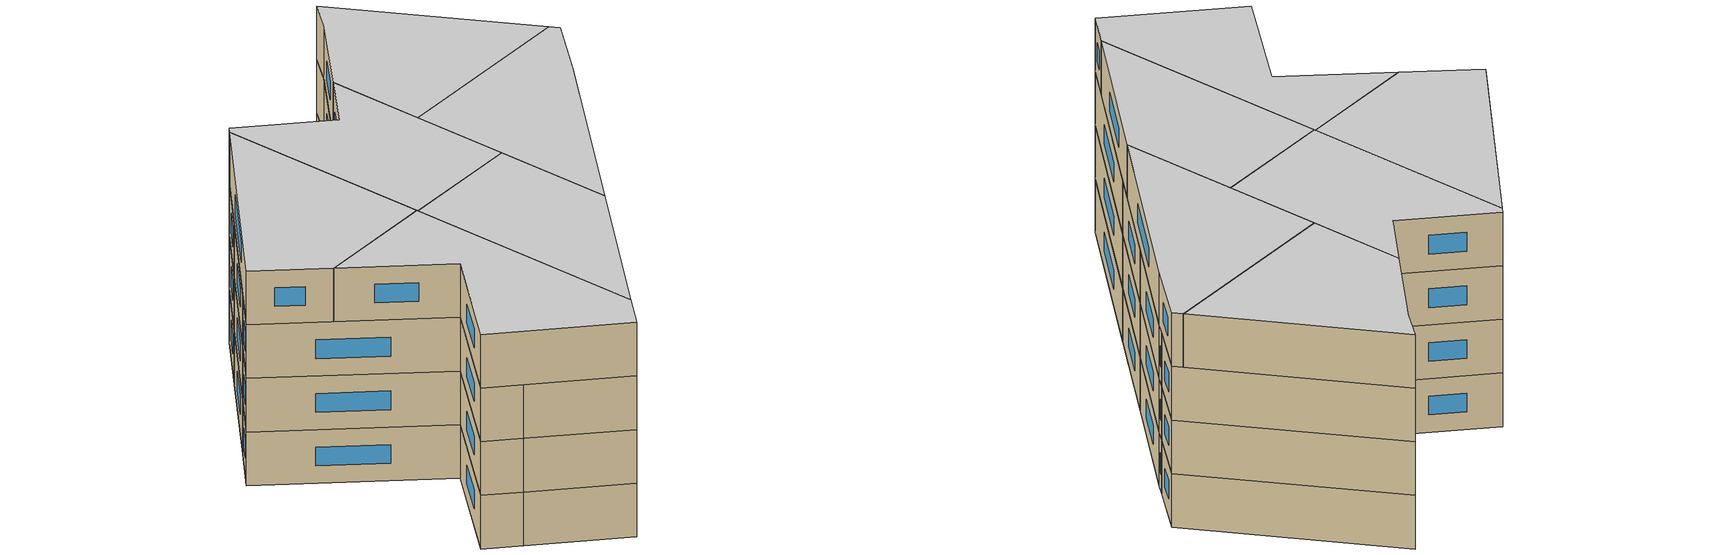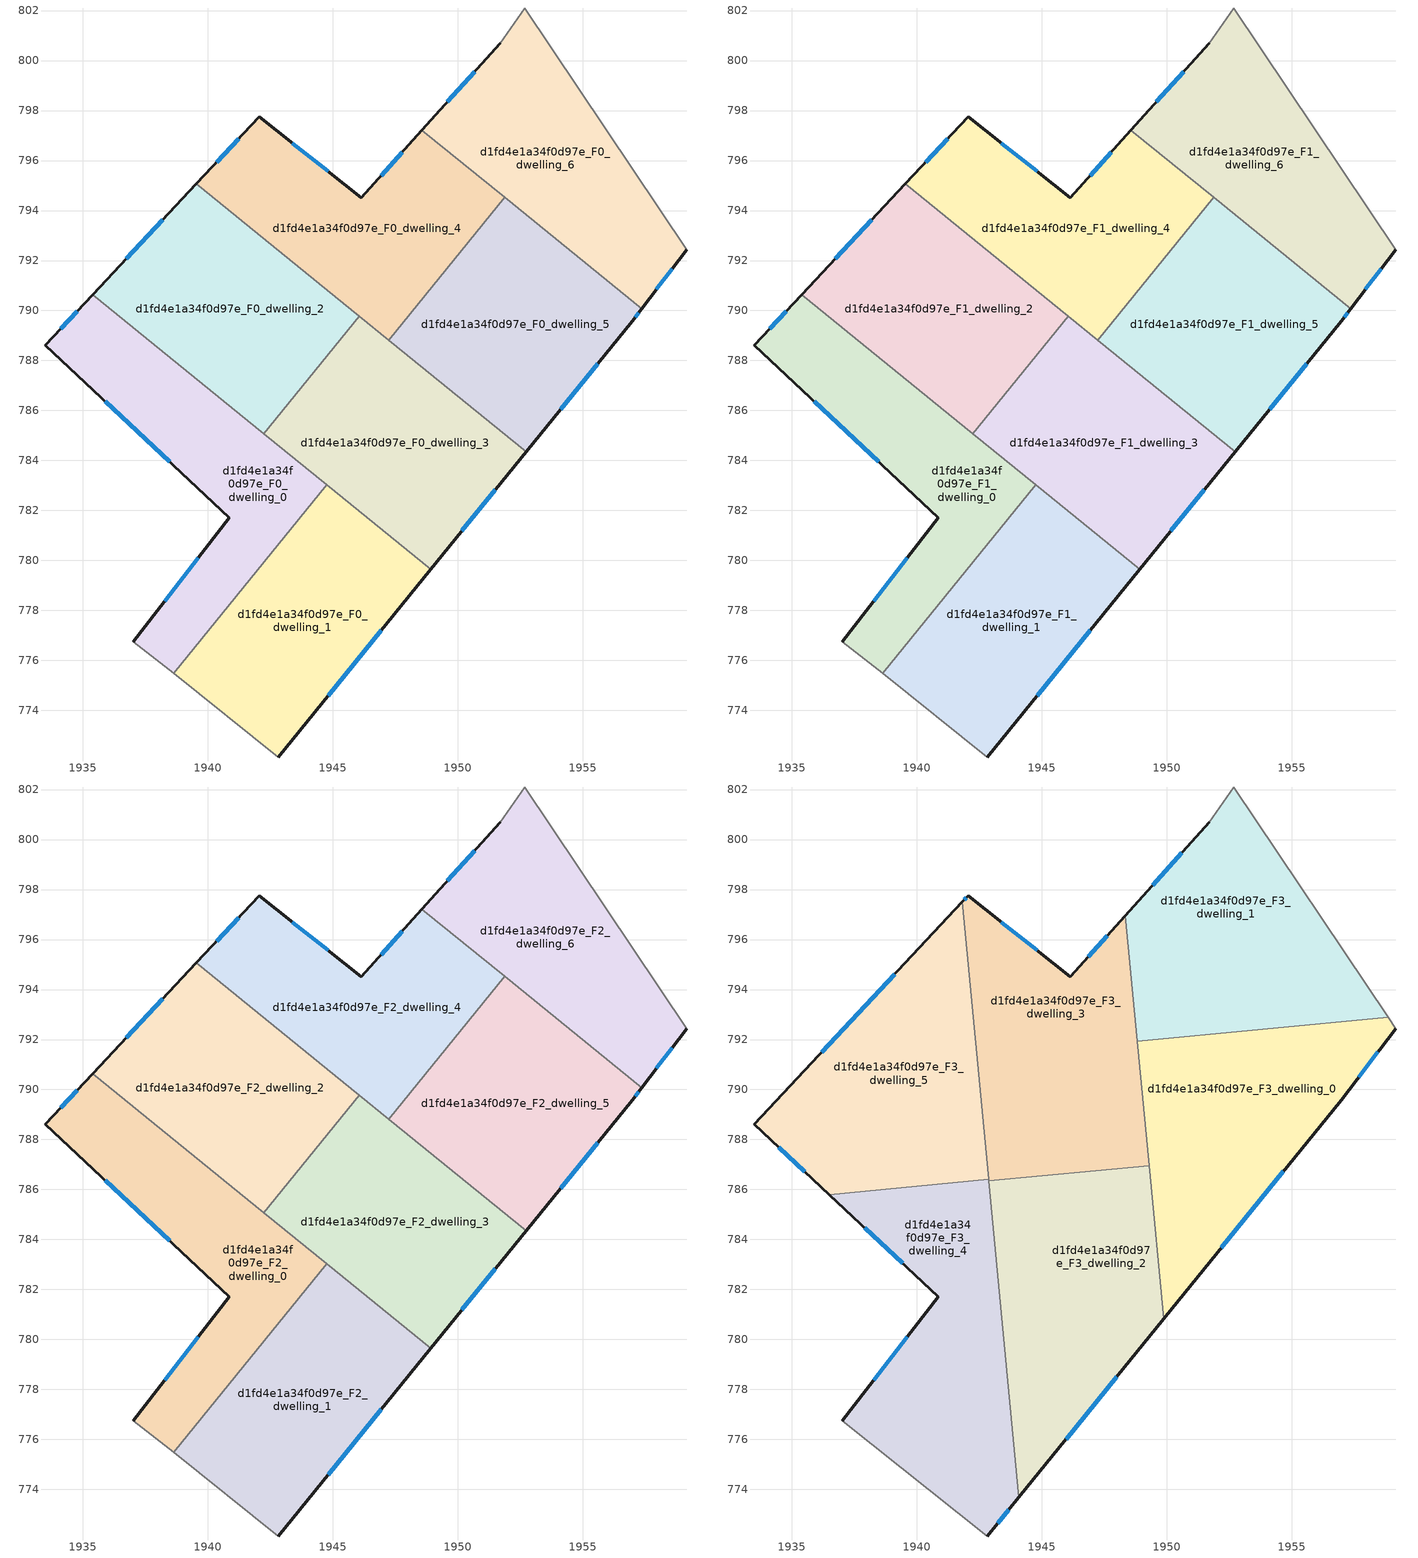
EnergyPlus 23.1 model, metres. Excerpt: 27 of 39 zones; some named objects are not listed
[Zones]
d1fd4e1a34f0d97e_F0_dwelling_0
 floor ground (EU_floor_Construction): 1944.76,783.03 1938.63,775.48 1937.03,776.76 1940.87,781.72 1933.5,788.61 1935.4,790.64 z0
 wall outside (EU_wall_Construction): 1935.4,790.64 1933.5,788.61 1940.87,781.72 1937.03,776.76 z0:3
 wall to d1fd4e1a34f0d97e_F0_dwelling_1 (EU_wall_Construction): 1938.63,775.48 1944.76,783.03 z0:3
 wall adiabatic (EU_wall_Construction): 1937.03,776.76 1938.63,775.48 z0:3
 wall to d1fd4e1a34f0d97e_F0_dwelling_2 (EU_wall_Construction): 1942.25,785.08 1935.4,790.64 z0:3
 wall to d1fd4e1a34f0d97e_F0_dwelling_3 (EU_wall_Construction): 1944.76,783.03 1942.25,785.08 z0:3
 window (EU_Window_Construction): 1939.62,780.1 1938.28,778.37 / 1935.89,786.37 1938.47,783.96 / 1934.78,789.98 1934.11,789.27 z0.98:2.02
d1fd4e1a34f0d97e_F0_dwelling_1
 floor ground (EU_floor_Construction): 1948.93,779.65 1942.83,772.13 1938.63,775.48 1944.76,783.03 z0
 wall outside (EU_wall_Construction): 1942.83,772.13 1948.93,779.65 z0:3
 wall adiabatic (EU_wall_Construction): 1938.63,775.48 1942.83,772.13 z0:3
 wall to d1fd4e1a34f0d97e_F0_dwelling_3 (EU_wall_Construction): 1948.93,779.65 1944.76,783.03 z0:3
 window (EU_Window_Construction): 1944.81,774.58 1946.95,777.21 z0.98:2.02
d1fd4e1a34f0d97e_F0_dwelling_2
 floor ground (EU_floor_Construction): 1946.06,789.78 1942.25,785.08 1935.4,790.64 1939.54,795.07 z0
 wall outside (EU_wall_Construction): 1939.54,795.07 1935.4,790.64 z0:3
 wall to d1fd4e1a34f0d97e_F0_dwelling_3 (EU_wall_Construction): 1942.25,785.08 1946.06,789.78 z0:3
 wall to d1fd4e1a34f0d97e_F0_dwelling_4 (EU_wall_Construction): 1946.06,789.78 1939.54,795.07 z0:3
 window (EU_Window_Construction): 1938.19,793.63 1936.74,792.08 z0.98:2.02
d1fd4e1a34f0d97e_F0_dwelling_3
 floor ground (EU_floor_Construction): 1952.74,784.35 1948.93,779.65 1942.25,785.08 1946.06,789.78 z0
 wall outside (EU_wall_Construction): 1948.93,779.65 1952.74,784.35 z0:3
 wall to d1fd4e1a34f0d97e_F0_dwelling_5 (EU_wall_Construction): 1952.74,784.35 1947.24,788.82 z0:3
 wall to d1fd4e1a34f0d97e_F0_dwelling_4 (EU_wall_Construction): 1947.24,788.82 1946.06,789.78 z0:3
 window (EU_Window_Construction): 1950.17,781.18 1951.5,782.82 z0.98:2.02
d1fd4e1a34f0d97e_F0_dwelling_4
 floor ground (EU_floor_Construction): 1951.88,794.53 1947.24,788.82 1939.54,795.07 1942.06,797.75 1946.15,794.5 1948.57,797.21 z0
 wall outside (EU_wall_Construction): 1948.57,797.21 1946.15,794.5 1942.06,797.75 1939.54,795.07 z0:3
 wall to d1fd4e1a34f0d97e_F0_dwelling_5 (EU_wall_Construction): 1947.24,788.82 1951.88,794.53 z0:3
 wall to d1fd4e1a34f0d97e_F0_dwelling_6 (EU_wall_Construction): 1951.88,794.53 1948.57,797.21 z0:3
 window (EU_Window_Construction): 1941.24,796.88 1940.36,795.94 / 1944.82,795.56 1943.39,796.7 / 1947.78,796.33 1946.94,795.38 z0.98:2.02
d1fd4e1a34f0d97e_F0_dwelling_5
 floor ground (EU_floor_Construction): 1957.36,790.07 1956.98,789.57 1952.74,784.35 1947.24,788.82 1951.88,794.53 z0
 wall outside (EU_wall_Construction): 1952.74,784.35 1956.98,789.57 1957.36,790.07 z0:3
 wall to d1fd4e1a34f0d97e_F0_dwelling_6 (EU_wall_Construction): 1957.36,790.07 1951.88,794.53 z0:3
 window (EU_Window_Construction): 1954.12,786.05 1955.6,787.87 / 1957.1,789.73 1957.24,789.91 z0.98:2.02
d1fd4e1a34f0d97e_F0_dwelling_6
 floor ground (EU_floor_Construction): 1952.69,802.1 1959.17,792.43 1957.36,790.07 1948.57,797.21 1951.7,800.7 z0
 wall outside (EU_wall_Construction): 1957.36,790.07 1959.17,792.43 / 1951.7,800.7 1948.57,797.21 z0:3
 wall adiabatic (EU_wall_Construction): 1959.17,792.43 1952.69,802.1 1951.7,800.7 z0:3
 window (EU_Window_Construction): 1957.95,790.84 1958.58,791.67 / 1950.68,799.56 1949.59,798.34 z0.98:2.02
d1fd4e1a34f0d97e_F1_dwelling_0
 floor to d1fd4e1a34f0d97e_F0_dwelling_0 (EU_floor_Construction): 1944.76,783.03 1938.63,775.48 1937.03,776.76 1940.87,781.72 1933.5,788.61 1935.4,790.64 z3
 wall outside (EU_wall_Construction): 1935.4,790.64 1933.5,788.61 1940.87,781.72 1937.03,776.76 z3:6
 wall to d1fd4e1a34f0d97e_F1_dwelling_1 (EU_wall_Construction): 1938.63,775.48 1944.76,783.03 z3:6
 wall adiabatic (EU_wall_Construction): 1937.03,776.76 1938.63,775.48 z3:6
 wall to d1fd4e1a34f0d97e_F1_dwelling_2 (EU_wall_Construction): 1942.25,785.08 1935.4,790.64 z3:6
 wall to d1fd4e1a34f0d97e_F1_dwelling_3 (EU_wall_Construction): 1944.76,783.03 1942.25,785.08 z3:6
 window (EU_Window_Construction): 1939.62,780.1 1938.28,778.37 / 1935.89,786.37 1938.47,783.96 / 1934.78,789.98 1934.11,789.27 z3.98:5.02
d1fd4e1a34f0d97e_F1_dwelling_1
 floor to d1fd4e1a34f0d97e_F0_dwelling_1 (EU_floor_Construction): 1948.93,779.65 1942.83,772.13 1938.63,775.48 1944.76,783.03 z3
 wall outside (EU_wall_Construction): 1942.83,772.13 1948.93,779.65 z3:6
 wall adiabatic (EU_wall_Construction): 1938.63,775.48 1942.83,772.13 z3:6
 wall to d1fd4e1a34f0d97e_F1_dwelling_3 (EU_wall_Construction): 1948.93,779.65 1944.76,783.03 z3:6
 window (EU_Window_Construction): 1944.81,774.58 1946.95,777.21 z3.98:5.02
d1fd4e1a34f0d97e_F1_dwelling_2
 floor to d1fd4e1a34f0d97e_F0_dwelling_2 (EU_floor_Construction): 1946.06,789.78 1942.25,785.08 1935.4,790.64 1939.54,795.07 z3
 wall outside (EU_wall_Construction): 1939.54,795.07 1935.4,790.64 z3:6
 wall to d1fd4e1a34f0d97e_F1_dwelling_3 (EU_wall_Construction): 1942.25,785.08 1946.06,789.78 z3:6
 wall to d1fd4e1a34f0d97e_F1_dwelling_4 (EU_wall_Construction): 1946.06,789.78 1939.54,795.07 z3:6
 window (EU_Window_Construction): 1938.19,793.63 1936.74,792.08 z3.98:5.02
d1fd4e1a34f0d97e_F1_dwelling_3
 floor to d1fd4e1a34f0d97e_F0_dwelling_3 (EU_floor_Construction): 1952.74,784.35 1948.93,779.65 1942.25,785.08 1946.06,789.78 z3
 wall outside (EU_wall_Construction): 1948.93,779.65 1952.74,784.35 z3:6
 wall to d1fd4e1a34f0d97e_F1_dwelling_5 (EU_wall_Construction): 1952.74,784.35 1947.24,788.82 z3:6
 wall to d1fd4e1a34f0d97e_F1_dwelling_4 (EU_wall_Construction): 1947.24,788.82 1946.06,789.78 z3:6
 window (EU_Window_Construction): 1950.17,781.18 1951.5,782.82 z3.98:5.02
d1fd4e1a34f0d97e_F1_dwelling_4
 floor to d1fd4e1a34f0d97e_F0_dwelling_4 (EU_floor_Construction): 1951.88,794.53 1947.24,788.82 1939.54,795.07 1942.06,797.75 1946.15,794.5 1948.57,797.21 z3
 wall outside (EU_wall_Construction): 1948.57,797.21 1946.15,794.5 1942.06,797.75 1939.54,795.07 z3:6
 wall to d1fd4e1a34f0d97e_F1_dwelling_5 (EU_wall_Construction): 1947.24,788.82 1951.88,794.53 z3:6
 wall to d1fd4e1a34f0d97e_F1_dwelling_6 (EU_wall_Construction): 1951.88,794.53 1948.57,797.21 z3:6
 window (EU_Window_Construction): 1941.24,796.88 1940.36,795.94 / 1944.82,795.56 1943.39,796.7 / 1947.78,796.33 1946.94,795.38 z3.98:5.02
d1fd4e1a34f0d97e_F1_dwelling_5
 floor to d1fd4e1a34f0d97e_F0_dwelling_5 (EU_floor_Construction): 1957.36,790.07 1956.98,789.57 1952.74,784.35 1947.24,788.82 1951.88,794.53 z3
 wall outside (EU_wall_Construction): 1952.74,784.35 1956.98,789.57 1957.36,790.07 z3:6
 wall to d1fd4e1a34f0d97e_F1_dwelling_6 (EU_wall_Construction): 1957.36,790.07 1951.88,794.53 z3:6
 window (EU_Window_Construction): 1954.12,786.05 1955.6,787.87 / 1957.1,789.73 1957.24,789.91 z3.98:5.02
d1fd4e1a34f0d97e_F1_dwelling_6
 floor to d1fd4e1a34f0d97e_F0_dwelling_6 (EU_floor_Construction): 1952.69,802.1 1959.17,792.43 1957.36,790.07 1948.57,797.21 1951.7,800.7 z3
 wall outside (EU_wall_Construction): 1957.36,790.07 1959.17,792.43 / 1951.7,800.7 1948.57,797.21 z3:6
 wall adiabatic (EU_wall_Construction): 1959.17,792.43 1952.69,802.1 1951.7,800.7 z3:6
 window (EU_Window_Construction): 1957.95,790.84 1958.58,791.67 / 1950.68,799.56 1949.59,798.34 z3.98:5.02
d1fd4e1a34f0d97e_F2_dwelling_0
 floor to d1fd4e1a34f0d97e_F1_dwelling_0 (EU_floor_Construction): 1944.76,783.03 1938.63,775.48 1937.03,776.76 1940.87,781.72 1933.5,788.61 1935.4,790.64 z6
 wall outside (EU_wall_Construction): 1935.4,790.64 1933.5,788.61 1940.87,781.72 1937.03,776.76 z6:9
 wall to d1fd4e1a34f0d97e_F2_dwelling_1 (EU_wall_Construction): 1938.63,775.48 1944.76,783.03 z6:9
 wall adiabatic (EU_wall_Construction): 1937.03,776.76 1938.63,775.48 z6:9
 wall to d1fd4e1a34f0d97e_F2_dwelling_2 (EU_wall_Construction): 1942.25,785.08 1935.4,790.64 z6:9
 wall to d1fd4e1a34f0d97e_F2_dwelling_3 (EU_wall_Construction): 1944.76,783.03 1942.25,785.08 z6:9
 window (EU_Window_Construction): 1939.62,780.1 1938.28,778.37 / 1935.89,786.37 1938.47,783.96 / 1934.78,789.98 1934.11,789.27 z6.98:8.02
 ceiling adiabatic (EU_roof_Construction): 1943.36,781.31 1944.76,783.03 1943.07,784.41 z9
d1fd4e1a34f0d97e_F2_dwelling_1
 floor to d1fd4e1a34f0d97e_F1_dwelling_1 (EU_floor_Construction): 1948.93,779.65 1942.83,772.13 1938.63,775.48 1944.76,783.03 z6
 wall outside (EU_wall_Construction): 1942.83,772.13 1948.93,779.65 z6:9
 wall adiabatic (EU_wall_Construction): 1938.63,775.48 1942.83,772.13 z6:9
 wall to d1fd4e1a34f0d97e_F2_dwelling_3 (EU_wall_Construction): 1948.93,779.65 1944.76,783.03 z6:9
 window (EU_Window_Construction): 1944.81,774.58 1946.95,777.21 z6.98:8.02
 ceiling adiabatic (EU_roof_Construction): 1944.09,773.69 1948.93,779.65 1944.76,783.03 1943.36,781.31 z9
d1fd4e1a34f0d97e_F2_dwelling_2
 floor to d1fd4e1a34f0d97e_F1_dwelling_2 (EU_floor_Construction): 1946.06,789.78 1942.25,785.08 1935.4,790.64 1939.54,795.07 z6
 wall outside (EU_wall_Construction): 1939.54,795.07 1935.4,790.64 z6:9
 wall to d1fd4e1a34f0d97e_F2_dwelling_3 (EU_wall_Construction): 1942.25,785.08 1946.06,789.78 z6:9
 wall to d1fd4e1a34f0d97e_F2_dwelling_4 (EU_wall_Construction): 1946.06,789.78 1939.54,795.07 z6:9
 window (EU_Window_Construction): 1938.19,793.63 1936.74,792.08 z6.98:8.02
d1fd4e1a34f0d97e_F2_dwelling_3
 floor to d1fd4e1a34f0d97e_F1_dwelling_3 (EU_floor_Construction): 1952.74,784.35 1948.93,779.65 1942.25,785.08 1946.06,789.78 z6
 wall outside (EU_wall_Construction): 1948.93,779.65 1952.74,784.35 z6:9
 wall to d1fd4e1a34f0d97e_F2_dwelling_5 (EU_wall_Construction): 1952.74,784.35 1947.24,788.82 z6:9
 wall to d1fd4e1a34f0d97e_F2_dwelling_4 (EU_wall_Construction): 1947.24,788.82 1946.06,789.78 z6:9
 window (EU_Window_Construction): 1950.17,781.18 1951.5,782.82 z6.98:8.02
d1fd4e1a34f0d97e_F2_dwelling_4
 floor to d1fd4e1a34f0d97e_F1_dwelling_4 (EU_floor_Construction): 1951.88,794.53 1947.24,788.82 1939.54,795.07 1942.06,797.75 1946.15,794.5 1948.57,797.21 z6
 wall outside (EU_wall_Construction): 1948.57,797.21 1946.15,794.5 1942.06,797.75 1939.54,795.07 z6:9
 wall to d1fd4e1a34f0d97e_F2_dwelling_5 (EU_wall_Construction): 1947.24,788.82 1951.88,794.53 z6:9
 wall to d1fd4e1a34f0d97e_F2_dwelling_6 (EU_wall_Construction): 1951.88,794.53 1948.57,797.21 z6:9
 window (EU_Window_Construction): 1941.24,796.88 1940.36,795.94 / 1944.82,795.56 1943.39,796.7 / 1947.78,796.33 1946.94,795.38 z6.98:8.02
d1fd4e1a34f0d97e_F2_dwelling_5
 floor to d1fd4e1a34f0d97e_F1_dwelling_5 (EU_floor_Construction): 1957.36,790.07 1956.98,789.57 1952.74,784.35 1947.24,788.82 1951.88,794.53 z6
 wall outside (EU_wall_Construction): 1952.74,784.35 1956.98,789.57 1957.36,790.07 z6:9
 wall to d1fd4e1a34f0d97e_F2_dwelling_6 (EU_wall_Construction): 1957.36,790.07 1951.88,794.53 z6:9
 window (EU_Window_Construction): 1954.12,786.05 1955.6,787.87 / 1957.1,789.73 1957.24,789.91 z6.98:8.02
d1fd4e1a34f0d97e_F2_dwelling_6
 floor to d1fd4e1a34f0d97e_F1_dwelling_6 (EU_floor_Construction): 1952.69,802.1 1959.17,792.43 1957.36,790.07 1948.57,797.21 1951.7,800.7 z6
 wall outside (EU_wall_Construction): 1957.36,790.07 1959.17,792.43 / 1951.7,800.7 1948.57,797.21 z6:9
 wall adiabatic (EU_wall_Construction): 1959.17,792.43 1952.69,802.1 1951.7,800.7 z6:9
 window (EU_Window_Construction): 1957.95,790.84 1958.58,791.67 / 1950.68,799.56 1949.59,798.34 z6.98:8.02
d1fd4e1a34f0d97e_F3_dwelling_0
 floor to d1fd4e1a34f0d97e_F2_dwelling_5 (EU_floor_Construction): 1957.36,790.07 1956.98,789.57 1952.74,784.35 1949.28,787.16 1948.92,790.89 1949.86,792.04 1954.41,792.47 z9
 floor to d1fd4e1a34f0d97e_F2_dwelling_6 (EU_floor_Construction): 1958.86,792.89 1959.17,792.43 1957.36,790.07 1954.41,792.47 z9
 floor to d1fd4e1a34f0d97e_F2_dwelling_4 (EU_floor_Construction): 1949.86,792.04 1948.92,790.89 1948.82,791.94 z9
 floor to d1fd4e1a34f0d97e_F2_dwelling_3 (EU_floor_Construction): 1952.74,784.35 1949.88,780.82 1949.28,787.16 z9
 wall outside (EU_wall_Construction): 1949.88,780.82 1956.98,789.57 1959.17,792.43 z9:12
 wall to d1fd4e1a34f0d97e_F3_dwelling_1 (EU_wall_Construction): 1958.86,792.89 1948.82,791.94 z9:12
 wall adiabatic (EU_wall_Construction): 1959.17,792.43 1958.86,792.89 z9:12
 wall to d1fd4e1a34f0d97e_F3_dwelling_2 (EU_wall_Construction): 1949.3,786.95 1949.88,780.82 z9:12
 wall to d1fd4e1a34f0d97e_F3_dwelling_3 (EU_wall_Construction): 1948.83,791.94 1949.3,786.95 z9:12
 window (EU_Window_Construction): 1957.69,790.5 1958.45,791.5 / 1952.19,783.67 1954.67,786.72 z9.98:11.02
 ceiling to d1fd4e1a34f0d97e_F4_dwelling_0 (EU_floor_Construction): 1956.98,789.57 1959.17,792.43 1958.86,792.89 1948.82,791.94 1949.88,780.82 z12
d1fd4e1a34f0d97e_F3_dwelling_1
 floor to d1fd4e1a34f0d97e_F2_dwelling_6 (EU_floor_Construction): 1952.69,802.1 1958.86,792.89 1954.41,792.47 1948.57,797.21 1951.7,800.7 z9
 floor to d1fd4e1a34f0d97e_F2_dwelling_5 (EU_floor_Construction): 1954.41,792.47 1949.86,792.04 1951.88,794.53 z9
 floor to d1fd4e1a34f0d97e_F2_dwelling_4 (EU_floor_Construction): 1951.88,794.53 1949.86,792.04 1948.82,791.94 1948.35,796.96 1948.57,797.21 z9
 wall outside (EU_wall_Construction): 1951.7,800.7 1948.35,796.96 z9:12
 wall adiabatic (EU_wall_Construction): 1958.86,792.89 1952.69,802.1 1951.7,800.7 z9:12
 wall to d1fd4e1a34f0d97e_F3_dwelling_3 (EU_wall_Construction): 1948.35,796.96 1948.82,791.94 z9:12
 window (EU_Window_Construction): 1950.61,799.48 1949.44,798.17 z9.98:11.02
 ceiling to d1fd4e1a34f0d97e_F4_dwelling_1 (EU_floor_Construction): 1958.86,792.89 1952.69,802.1 1951.7,800.7 1948.35,796.96 1948.82,791.94 z12
d1fd4e1a34f0d97e_F3_dwelling_2
 floor to d1fd4e1a34f0d97e_F2_dwelling_3 (EU_floor_Construction): 1949.3,786.95 1949.88,780.82 1948.93,779.65 1943.07,784.41 1942.93,785.91 1943.31,786.38 z9
 floor to d1fd4e1a34f0d97e_F2_dwelling_0 (EU_floor_Construction): 1944.76,783.03 1943.36,781.31 1943.07,784.41 z9
 floor adiabatic (EU_floor_Construction): 1948.93,779.65 1944.09,773.69 1943.36,781.31 1944.76,783.03 z9
 floor to d1fd4e1a34f0d97e_F2_dwelling_2 (EU_floor_Construction): 1943.31,786.38 1942.93,785.91 1942.89,786.34 z9
 wall outside (EU_wall_Construction): 1944.09,773.69 1949.88,780.82 z9:12
 wall to d1fd4e1a34f0d97e_F3_dwelling_3 (EU_wall_Construction): 1949.3,786.95 1942.89,786.34 z9:12
 wall to d1fd4e1a34f0d97e_F3_dwelling_4 (EU_wall_Construction): 1942.89,786.34 1944.09,773.69 z9:12
 window (EU_Window_Construction): 1945.97,776.01 1948,778.5 z9.98:11.02
 ceiling to d1fd4e1a34f0d97e_F4_dwelling_2 (EU_floor_Construction): 1944.09,773.69 1949.88,780.82 1949.3,786.95 1942.89,786.34 z12
d1fd4e1a34f0d97e_F3_dwelling_3
 floor to d1fd4e1a34f0d97e_F2_dwelling_3 (EU_floor_Construction): 1949.28,787.16 1949.3,786.95 1943.31,786.38 1946.06,789.78 z9
 floor to d1fd4e1a34f0d97e_F2_dwelling_4 (EU_floor_Construction): 1948.35,796.96 1948.92,790.89 1947.24,788.82 1942.27,792.86 1941.82,797.5 1942.06,797.75 1946.15,794.5 z9
 floor to d1fd4e1a34f0d97e_F2_dwelling_5 (EU_floor_Construction): 1948.92,790.89 1949.28,787.16 1947.24,788.82 z9
 floor to d1fd4e1a34f0d97e_F2_dwelling_2 (EU_floor_Construction): 1946.06,789.78 1943.31,786.38 1942.89,786.34 1942.27,792.86 z9
 wall outside (EU_wall_Construction): 1948.35,796.96 1946.15,794.5 1942.06,797.75 1941.82,797.5 z9:12
 wall to d1fd4e1a34f0d97e_F3_dwelling_5 (EU_wall_Construction): 1941.82,797.5 1942.88,786.4 z9:12
 wall to d1fd4e1a34f0d97e_F3_dwelling_4 (EU_wall_Construction): 1942.88,786.4 1942.88,786.34 z9:12
 window (EU_Window_Construction): 1941.98,797.67 1941.9,797.59 / 1944.82,795.56 1943.39,796.7 / 1947.63,796.16 1946.86,795.3 z9.98:11.02
 ceiling to d1fd4e1a34f0d97e_F4_dwelling_3 (EU_floor_Construction): 1949.3,786.95 1948.35,796.96 1946.15,794.5 1942.06,797.75 1941.82,797.5 1942.89,786.34 z12
d1fd4e1a34f0d97e_F3_dwelling_4
 floor to d1fd4e1a34f0d97e_F2_dwelling_0 (EU_floor_Construction): 1943.07,784.41 1943.36,781.31 1938.63,775.48 1937.03,776.76 1940.87,781.72 1936.5,785.8 1940.85,786.21 z9
 floor to d1fd4e1a34f0d97e_F2_dwelling_1 (EU_floor_Construction): 1943.36,781.31 1944.09,773.69 1942.83,772.13 1938.63,775.48 z9
 floor to d1fd4e1a34f0d97e_F2_dwelling_2 (EU_floor_Construction): 1942.88,786.4 1942.93,785.91 1942.25,785.08 1940.85,786.21 z9
 floor to d1fd4e1a34f0d97e_F2_dwelling_3 (EU_floor_Construction): 1942.93,785.91 1943.07,784.41 1942.25,785.08 z9
 wall outside (EU_wall_Construction): 1942.83,772.13 1944.09,773.69 / 1936.5,785.8 1940.87,781.72 1937.03,776.76 z9:12
 wall adiabatic (EU_wall_Construction): 1937.03,776.76 1942.83,772.13 z9:12
 wall to d1fd4e1a34f0d97e_F3_dwelling_5 (EU_wall_Construction): 1942.88,786.4 1936.5,785.8 z9:12
 window (EU_Window_Construction): 1943.24,772.64 1943.68,773.18 / 1939.62,780.1 1938.28,778.37 / 1937.92,784.47 1939.45,783.04 z9.98:11.02
 ceiling to d1fd4e1a34f0d97e_F4_dwelling_4 (EU_floor_Construction): 1942.83,772.13 1944.09,773.69 1942.88,786.4 1936.5,785.8 1940.87,781.72 1937.03,776.76 z12
d1fd4e1a34f0d97e_F3_dwelling_5
 floor to d1fd4e1a34f0d97e_F2_dwelling_2 (EU_floor_Construction): 1942.27,792.86 1942.88,786.4 1940.85,786.21 1935.4,790.64 1939.54,795.07 z9
 floor to d1fd4e1a34f0d97e_F2_dwelling_0 (EU_floor_Construction): 1940.85,786.21 1936.5,785.8 1933.5,788.61 1935.4,790.64 z9
 floor to d1fd4e1a34f0d97e_F2_dwelling_4 (EU_floor_Construction): 1941.82,797.5 1942.27,792.86 1939.54,795.07 z9
 wall outside (EU_wall_Construction): 1941.82,797.5 1933.5,788.61 1936.5,785.8 z9:12
 window (EU_Window_Construction): 1934.47,787.69 1935.52,786.71 / 1939.12,794.61 1936.2,791.5 z9.98:11.02
 ceiling to d1fd4e1a34f0d97e_F4_dwelling_5 (EU_floor_Construction): 1942.88,786.4 1941.82,797.5 1933.5,788.61 1936.5,785.8 z12
[Building]
EU S2 Campaign: North Axis=0; Terrain=City; Solar Distribution=FullExterior
[Site:Location]
Bologna: Latitude=44.5; Longitude=11.25; Time Zone=1; Elevation=37
[SizingPeriod:WeatherFileDays]
AnnualSizingPeriod: Begin Month=1; Begin Day of Month=1; End Month=12; End Day of Month=31; Day of Week for Start Day=Monday; Use Weather File Daylight Saving Period=No; Use Weather File Rain and Snow Indicators=No
[MATERIAL]
EU_InternalMass_Material: Roughness=MediumRough; Thickness=0.1; Conductivity=1; Density=1800; Specific Heat=900; Thermal Absorptance=0.9; Solar Absorptance=0.7; Visible Absorptance=0.7
[MATERIAL:NOMASS] Roughness=MediumRough; Thermal Absorptance=0.9; Solar Absorptance=0.7; Visible Absorptance=0.7
Name | Thermal Resistance
EU_wall_NoMass | 0.905828
EU_roof_NoMass | 0.37593
EU_floor_NoMass | 0.67114
[WINDOWMATERIAL:SIMPLEGLAZINGSYSTEM]
EU_Window_SimpleGlazing: UFactor=4.52486; Solar Heat Gain Coefficient=0.85; Visible Transmittance=0.85
[CONSTRUCTION]
EU_wall_Construction: EU_wall_NoMass
EU_roof_Construction: EU_roof_NoMass
EU_floor_Construction: EU_floor_NoMass
EU_Window_Construction: EU_Window_SimpleGlazing
EU_InternalMass_Construction: EU_InternalMass_Material
[ZONE] Type=1; Multiplier=1; Ceiling Height=autocalculate; Floor Area=autocalculate; Part of Total Floor Area=Yes
Name | Volume
d1fd4e1a34f0d97e_F0_dwelling_0; d1fd4e1a34f0d97e_F1_dwelling_0; d1fd4e1a34f0d97e_F2_dwelling_0 | 156.307
d1fd4e1a34f0d97e_F3_dwelling_0 | 182.363
d1fd4e1a34f0d97e_F0_dwelling_1; d1fd4e1a34f0d97e_F1_dwelling_1; d1fd4e1a34f0d97e_F2_dwelling_1 | 156.294
d1fd4e1a34f0d97e_F3_dwelling_1 | 182.381
d1fd4e1a34f0d97e_F0_dwelling_2; d1fd4e1a34f0d97e_F1_dwelling_2; d1fd4e1a34f0d97e_F2_dwelling_2 | 156.312
d1fd4e1a34f0d97e_F3_dwelling_2 | 182.365
d1fd4e1a34f0d97e_F0_dwelling_3; d1fd4e1a34f0d97e_F1_dwelling_3; d1fd4e1a34f0d97e_F2_dwelling_3 | 156.313
d1fd4e1a34f0d97e_F3_dwelling_3 | 182.358
d1fd4e1a34f0d97e_F0_dwelling_4; d1fd4e1a34f0d97e_F1_dwelling_4; d1fd4e1a34f0d97e_F2_dwelling_4 | 156.308
d1fd4e1a34f0d97e_F3_dwelling_4 | 182.347
d1fd4e1a34f0d97e_F0_dwelling_5; d1fd4e1a34f0d97e_F1_dwelling_5; d1fd4e1a34f0d97e_F2_dwelling_5 | 156.311
d1fd4e1a34f0d97e_F3_dwelling_5 | 182.35
d1fd4e1a34f0d97e_F0_dwelling_6; d1fd4e1a34f0d97e_F1_dwelling_6; d1fd4e1a34f0d97e_F2_dwelling_6 | 156.319
[INTERNALMASS] Construction=EU_InternalMass_Construction
Name | Zone or ZoneList | Surface Area
d1fd4e1a34f0d97e_F0_dwelling_0_EU_InternalMass | d1fd4e1a34f0d97e_F0_dwelling_0 | 52.1011
d1fd4e1a34f0d97e_F0_dwelling_1_EU_InternalMass | d1fd4e1a34f0d97e_F0_dwelling_1 | 52.097
d1fd4e1a34f0d97e_F0_dwelling_2_EU_InternalMass | d1fd4e1a34f0d97e_F0_dwelling_2 | 52.1037
d1fd4e1a34f0d97e_F0_dwelling_3_EU_InternalMass | d1fd4e1a34f0d97e_F0_dwelling_3 | 52.1055
d1fd4e1a34f0d97e_F0_dwelling_4_EU_InternalMass | d1fd4e1a34f0d97e_F0_dwelling_4 | 52.1024
d1fd4e1a34f0d97e_F0_dwelling_5_EU_InternalMass | d1fd4e1a34f0d97e_F0_dwelling_5 | 52.1047
d1fd4e1a34f0d97e_F0_dwelling_6_EU_InternalMass | d1fd4e1a34f0d97e_F0_dwelling_6 | 52.1059
d1fd4e1a34f0d97e_F1_dwelling_0_EU_InternalMass | d1fd4e1a34f0d97e_F1_dwelling_0 | 52.1011
d1fd4e1a34f0d97e_F1_dwelling_1_EU_InternalMass | d1fd4e1a34f0d97e_F1_dwelling_1 | 52.097
d1fd4e1a34f0d97e_F1_dwelling_2_EU_InternalMass | d1fd4e1a34f0d97e_F1_dwelling_2 | 52.1037
d1fd4e1a34f0d97e_F1_dwelling_3_EU_InternalMass | d1fd4e1a34f0d97e_F1_dwelling_3 | 52.1055
d1fd4e1a34f0d97e_F1_dwelling_4_EU_InternalMass | d1fd4e1a34f0d97e_F1_dwelling_4 | 52.1024
d1fd4e1a34f0d97e_F1_dwelling_5_EU_InternalMass | d1fd4e1a34f0d97e_F1_dwelling_5 | 52.1047
d1fd4e1a34f0d97e_F1_dwelling_6_EU_InternalMass | d1fd4e1a34f0d97e_F1_dwelling_6 | 52.1059
d1fd4e1a34f0d97e_F2_dwelling_0_EU_InternalMass | d1fd4e1a34f0d97e_F2_dwelling_0 | 52.1011
d1fd4e1a34f0d97e_F2_dwelling_1_EU_InternalMass | d1fd4e1a34f0d97e_F2_dwelling_1 | 52.097
d1fd4e1a34f0d97e_F2_dwelling_2_EU_InternalMass | d1fd4e1a34f0d97e_F2_dwelling_2 | 52.1037
d1fd4e1a34f0d97e_F2_dwelling_3_EU_InternalMass | d1fd4e1a34f0d97e_F2_dwelling_3 | 52.1055
d1fd4e1a34f0d97e_F2_dwelling_4_EU_InternalMass | d1fd4e1a34f0d97e_F2_dwelling_4 | 52.1024
d1fd4e1a34f0d97e_F2_dwelling_5_EU_InternalMass | d1fd4e1a34f0d97e_F2_dwelling_5 | 52.1047
d1fd4e1a34f0d97e_F2_dwelling_6_EU_InternalMass | d1fd4e1a34f0d97e_F2_dwelling_6 | 52.1059
d1fd4e1a34f0d97e_F3_dwelling_0_EU_InternalMass | d1fd4e1a34f0d97e_F3_dwelling_0 | 60.7877
d1fd4e1a34f0d97e_F3_dwelling_1_EU_InternalMass | d1fd4e1a34f0d97e_F3_dwelling_1 | 60.7942
d1fd4e1a34f0d97e_F3_dwelling_2_EU_InternalMass | d1fd4e1a34f0d97e_F3_dwelling_2 | 60.7881
d1fd4e1a34f0d97e_F3_dwelling_3_EU_InternalMass | d1fd4e1a34f0d97e_F3_dwelling_3 | 60.7861
d1fd4e1a34f0d97e_F3_dwelling_4_EU_InternalMass | d1fd4e1a34f0d97e_F3_dwelling_4 | 60.7826
d1fd4e1a34f0d97e_F3_dwelling_5_EU_InternalMass | d1fd4e1a34f0d97e_F3_dwelling_5 | 60.7833
[OTHEREQUIPMENT] Fuel Type=Electricity; Design Level Calculation Method=Watts/Area; Power per Zone Floor Area=1; Fraction Latent=0; Fraction Radiant=0; Fraction Lost=0; Carbon Dioxide Generation Rate=0; EndUse Subcategory=EU_Step8_InternalGains
Name | Zone or ZoneList or Space or SpaceList | Schedule
EU_Step8_InternalGain_d1fd4e1a34f0d97e_F0_dwelling_0_f000 | d1fd4e1a34f0d97e_F0_dwelling_0 | EU_Step8_GainSchedule_d1fd4e1a34f0d97e_F0_dwelling_0_f000
EU_Step8_InternalGain_d1fd4e1a34f0d97e_F0_dwelling_1_f000 | d1fd4e1a34f0d97e_F0_dwelling_1 | EU_Step8_GainSchedule_d1fd4e1a34f0d97e_F0_dwelling_1_f000
EU_Step8_InternalGain_d1fd4e1a34f0d97e_F0_dwelling_2_f000 | d1fd4e1a34f0d97e_F0_dwelling_2 | EU_Step8_GainSchedule_d1fd4e1a34f0d97e_F0_dwelling_2_f000
EU_Step8_InternalGain_d1fd4e1a34f0d97e_F0_dwelling_3_f000 | d1fd4e1a34f0d97e_F0_dwelling_3 | EU_Step8_GainSchedule_d1fd4e1a34f0d97e_F0_dwelling_3_f000
EU_Step8_InternalGain_d1fd4e1a34f0d97e_F0_dwelling_4_f000 | d1fd4e1a34f0d97e_F0_dwelling_4 | EU_Step8_GainSchedule_d1fd4e1a34f0d97e_F0_dwelling_4_f000
EU_Step8_InternalGain_d1fd4e1a34f0d97e_F0_dwelling_5_f000 | d1fd4e1a34f0d97e_F0_dwelling_5 | EU_Step8_GainSchedule_d1fd4e1a34f0d97e_F0_dwelling_5_f000
EU_Step8_InternalGain_d1fd4e1a34f0d97e_F0_dwelling_6_f000 | d1fd4e1a34f0d97e_F0_dwelling_6 | EU_Step8_GainSchedule_d1fd4e1a34f0d97e_F0_dwelling_6_f000
EU_Step8_InternalGain_d1fd4e1a34f0d97e_F1_dwelling_0_f000 | d1fd4e1a34f0d97e_F1_dwelling_0 | EU_Step8_GainSchedule_d1fd4e1a34f0d97e_F1_dwelling_0_f000
EU_Step8_InternalGain_d1fd4e1a34f0d97e_F1_dwelling_1_f000 | d1fd4e1a34f0d97e_F1_dwelling_1 | EU_Step8_GainSchedule_d1fd4e1a34f0d97e_F1_dwelling_1_f000
EU_Step8_InternalGain_d1fd4e1a34f0d97e_F1_dwelling_2_f000 | d1fd4e1a34f0d97e_F1_dwelling_2 | EU_Step8_GainSchedule_d1fd4e1a34f0d97e_F1_dwelling_2_f000
EU_Step8_InternalGain_d1fd4e1a34f0d97e_F1_dwelling_3_f000 | d1fd4e1a34f0d97e_F1_dwelling_3 | EU_Step8_GainSchedule_d1fd4e1a34f0d97e_F1_dwelling_3_f000
EU_Step8_InternalGain_d1fd4e1a34f0d97e_F1_dwelling_4_f000 | d1fd4e1a34f0d97e_F1_dwelling_4 | EU_Step8_GainSchedule_d1fd4e1a34f0d97e_F1_dwelling_4_f000
EU_Step8_InternalGain_d1fd4e1a34f0d97e_F1_dwelling_5_f000 | d1fd4e1a34f0d97e_F1_dwelling_5 | EU_Step8_GainSchedule_d1fd4e1a34f0d97e_F1_dwelling_5_f000
EU_Step8_InternalGain_d1fd4e1a34f0d97e_F1_dwelling_6_f000 | d1fd4e1a34f0d97e_F1_dwelling_6 | EU_Step8_GainSchedule_d1fd4e1a34f0d97e_F1_dwelling_6_f000
EU_Step8_InternalGain_d1fd4e1a34f0d97e_F2_dwelling_0_f000 | d1fd4e1a34f0d97e_F2_dwelling_0 | EU_Step8_GainSchedule_d1fd4e1a34f0d97e_F2_dwelling_0_f000
EU_Step8_InternalGain_d1fd4e1a34f0d97e_F2_dwelling_1_f000 | d1fd4e1a34f0d97e_F2_dwelling_1 | EU_Step8_GainSchedule_d1fd4e1a34f0d97e_F2_dwelling_1_f000
EU_Step8_InternalGain_d1fd4e1a34f0d97e_F2_dwelling_2_f000 | d1fd4e1a34f0d97e_F2_dwelling_2 | EU_Step8_GainSchedule_d1fd4e1a34f0d97e_F2_dwelling_2_f000
EU_Step8_InternalGain_d1fd4e1a34f0d97e_F2_dwelling_3_f000 | d1fd4e1a34f0d97e_F2_dwelling_3 | EU_Step8_GainSchedule_d1fd4e1a34f0d97e_F2_dwelling_3_f000
EU_Step8_InternalGain_d1fd4e1a34f0d97e_F2_dwelling_4_f000 | d1fd4e1a34f0d97e_F2_dwelling_4 | EU_Step8_GainSchedule_d1fd4e1a34f0d97e_F2_dwelling_4_f000
EU_Step8_InternalGain_d1fd4e1a34f0d97e_F2_dwelling_5_f000 | d1fd4e1a34f0d97e_F2_dwelling_5 | EU_Step8_GainSchedule_d1fd4e1a34f0d97e_F2_dwelling_5_f000
EU_Step8_InternalGain_d1fd4e1a34f0d97e_F2_dwelling_6_f000 | d1fd4e1a34f0d97e_F2_dwelling_6 | EU_Step8_GainSchedule_d1fd4e1a34f0d97e_F2_dwelling_6_f000
EU_Step8_InternalGain_d1fd4e1a34f0d97e_F3_dwelling_0_f000 | d1fd4e1a34f0d97e_F3_dwelling_0 | EU_Step8_GainSchedule_d1fd4e1a34f0d97e_F3_dwelling_0_f000
EU_Step8_InternalGain_d1fd4e1a34f0d97e_F3_dwelling_1_f000 | d1fd4e1a34f0d97e_F3_dwelling_1 | EU_Step8_GainSchedule_d1fd4e1a34f0d97e_F3_dwelling_1_f000
EU_Step8_InternalGain_d1fd4e1a34f0d97e_F3_dwelling_2_f000 | d1fd4e1a34f0d97e_F3_dwelling_2 | EU_Step8_GainSchedule_d1fd4e1a34f0d97e_F3_dwelling_2_f000
EU_Step8_InternalGain_d1fd4e1a34f0d97e_F3_dwelling_3_f000 | d1fd4e1a34f0d97e_F3_dwelling_3 | EU_Step8_GainSchedule_d1fd4e1a34f0d97e_F3_dwelling_3_f000
EU_Step8_InternalGain_d1fd4e1a34f0d97e_F3_dwelling_4_f000 | d1fd4e1a34f0d97e_F3_dwelling_4 | EU_Step8_GainSchedule_d1fd4e1a34f0d97e_F3_dwelling_4_f000
EU_Step8_InternalGain_d1fd4e1a34f0d97e_F3_dwelling_5_f000 | d1fd4e1a34f0d97e_F3_dwelling_5 | EU_Step8_GainSchedule_d1fd4e1a34f0d97e_F3_dwelling_5_f000
[ZONEVENTILATION:DESIGNFLOWRATE] Schedule=EU_AlwaysOn; Design Flow Rate Calculation Method=AirChanges/Hour; Air Changes per Hour=0.73129; Ventilation Type=Natural; Fan Pressure Rise=0; Fan Total Efficiency=1; Constant Term Coefficient=1; Temperature Term Coefficient=0; Velocity Term Coefficient=0; Velocity Squared Term Coefficient=0; Minimum Indoor Temperature=-100; Maximum Indoor Temperature=100; Delta Temperature=-100; Minimum Outdoor Temperature=-100; Maximum Outdoor Temperature=100; Maximum Wind Speed=40
Name | Zone or ZoneList or Space or SpaceList
EU_ConstantAir_d1fd4e1a34f0d97e_F0_dwelling_0 | d1fd4e1a34f0d97e_F0_dwelling_0
EU_ConstantAir_d1fd4e1a34f0d97e_F0_dwelling_1 | d1fd4e1a34f0d97e_F0_dwelling_1
EU_ConstantAir_d1fd4e1a34f0d97e_F0_dwelling_2 | d1fd4e1a34f0d97e_F0_dwelling_2
EU_ConstantAir_d1fd4e1a34f0d97e_F0_dwelling_3 | d1fd4e1a34f0d97e_F0_dwelling_3
EU_ConstantAir_d1fd4e1a34f0d97e_F0_dwelling_4 | d1fd4e1a34f0d97e_F0_dwelling_4
EU_ConstantAir_d1fd4e1a34f0d97e_F0_dwelling_5 | d1fd4e1a34f0d97e_F0_dwelling_5
EU_ConstantAir_d1fd4e1a34f0d97e_F0_dwelling_6 | d1fd4e1a34f0d97e_F0_dwelling_6
EU_ConstantAir_d1fd4e1a34f0d97e_F1_dwelling_0 | d1fd4e1a34f0d97e_F1_dwelling_0
EU_ConstantAir_d1fd4e1a34f0d97e_F1_dwelling_1 | d1fd4e1a34f0d97e_F1_dwelling_1
EU_ConstantAir_d1fd4e1a34f0d97e_F1_dwelling_2 | d1fd4e1a34f0d97e_F1_dwelling_2
EU_ConstantAir_d1fd4e1a34f0d97e_F1_dwelling_3 | d1fd4e1a34f0d97e_F1_dwelling_3
EU_ConstantAir_d1fd4e1a34f0d97e_F1_dwelling_4 | d1fd4e1a34f0d97e_F1_dwelling_4
EU_ConstantAir_d1fd4e1a34f0d97e_F1_dwelling_5 | d1fd4e1a34f0d97e_F1_dwelling_5
EU_ConstantAir_d1fd4e1a34f0d97e_F1_dwelling_6 | d1fd4e1a34f0d97e_F1_dwelling_6
EU_ConstantAir_d1fd4e1a34f0d97e_F2_dwelling_0 | d1fd4e1a34f0d97e_F2_dwelling_0
EU_ConstantAir_d1fd4e1a34f0d97e_F2_dwelling_1 | d1fd4e1a34f0d97e_F2_dwelling_1
EU_ConstantAir_d1fd4e1a34f0d97e_F2_dwelling_2 | d1fd4e1a34f0d97e_F2_dwelling_2
EU_ConstantAir_d1fd4e1a34f0d97e_F2_dwelling_3 | d1fd4e1a34f0d97e_F2_dwelling_3
EU_ConstantAir_d1fd4e1a34f0d97e_F2_dwelling_4 | d1fd4e1a34f0d97e_F2_dwelling_4
EU_ConstantAir_d1fd4e1a34f0d97e_F2_dwelling_5 | d1fd4e1a34f0d97e_F2_dwelling_5
EU_ConstantAir_d1fd4e1a34f0d97e_F2_dwelling_6 | d1fd4e1a34f0d97e_F2_dwelling_6
EU_ConstantAir_d1fd4e1a34f0d97e_F3_dwelling_0 | d1fd4e1a34f0d97e_F3_dwelling_0
EU_ConstantAir_d1fd4e1a34f0d97e_F3_dwelling_1 | d1fd4e1a34f0d97e_F3_dwelling_1
EU_ConstantAir_d1fd4e1a34f0d97e_F3_dwelling_2 | d1fd4e1a34f0d97e_F3_dwelling_2
EU_ConstantAir_d1fd4e1a34f0d97e_F3_dwelling_3 | d1fd4e1a34f0d97e_F3_dwelling_3
EU_ConstantAir_d1fd4e1a34f0d97e_F3_dwelling_4 | d1fd4e1a34f0d97e_F3_dwelling_4
EU_ConstantAir_d1fd4e1a34f0d97e_F3_dwelling_5 | d1fd4e1a34f0d97e_F3_dwelling_5
[HVACTEMPLATE:ZONE:IDEALLOADSAIRSYSTEM] System Availability Schedule=EU_AlwaysOn; Maximum Heating Supply Air Temperature=50; Minimum Cooling Supply Air Temperature=13; Maximum Heating Supply Air Humidity Ratio=0.0156; Minimum Cooling Supply Air Humidity Ratio=0.0077; Heating Limit=NoLimit; Cooling Limit=NoLimit; Heating Availability Schedule=EU_AlwaysOn; Cooling Availability Schedule=EU_CoolingOff; Dehumidification Control Type=ConstantSensibleHeatRatio; Cooling Sensible Heat Ratio=0.7; Dehumidification Setpoint=60; Humidification Control Type=None; Humidification Setpoint=30; Outdoor Air Method=None; Outdoor Air Flow Rate per Person=0.00944; Outdoor Air Flow Rate per Zone Floor Area=0; Outdoor Air Flow Rate per Zone=0; Demand Controlled Ventilation Type=None; Outdoor Air Economizer Type=NoEconomizer; Heat Recovery Type=None; Sensible Heat Recovery Effectiveness=0.7; Latent Heat Recovery Effectiveness=0.65
Name | Template Thermostat
d1fd4e1a34f0d97e_F0_dwelling_0 | EU_HeatOnly_d1fd4e1a34f0d97e_F0_dwelling_0
d1fd4e1a34f0d97e_F0_dwelling_1 | EU_HeatOnly_d1fd4e1a34f0d97e_F0_dwelling_1
d1fd4e1a34f0d97e_F0_dwelling_2 | EU_HeatOnly_d1fd4e1a34f0d97e_F0_dwelling_2
d1fd4e1a34f0d97e_F0_dwelling_3 | EU_HeatOnly_d1fd4e1a34f0d97e_F0_dwelling_3
d1fd4e1a34f0d97e_F0_dwelling_4 | EU_HeatOnly_d1fd4e1a34f0d97e_F0_dwelling_4
d1fd4e1a34f0d97e_F0_dwelling_5 | EU_HeatOnly_d1fd4e1a34f0d97e_F0_dwelling_5
d1fd4e1a34f0d97e_F0_dwelling_6 | EU_HeatOnly_d1fd4e1a34f0d97e_F0_dwelling_6
d1fd4e1a34f0d97e_F1_dwelling_0 | EU_HeatOnly_d1fd4e1a34f0d97e_F1_dwelling_0
d1fd4e1a34f0d97e_F1_dwelling_1 | EU_HeatOnly_d1fd4e1a34f0d97e_F1_dwelling_1
d1fd4e1a34f0d97e_F1_dwelling_2 | EU_HeatOnly_d1fd4e1a34f0d97e_F1_dwelling_2
d1fd4e1a34f0d97e_F1_dwelling_3 | EU_HeatOnly_d1fd4e1a34f0d97e_F1_dwelling_3
d1fd4e1a34f0d97e_F1_dwelling_4 | EU_HeatOnly_d1fd4e1a34f0d97e_F1_dwelling_4
d1fd4e1a34f0d97e_F1_dwelling_5 | EU_HeatOnly_d1fd4e1a34f0d97e_F1_dwelling_5
d1fd4e1a34f0d97e_F1_dwelling_6 | EU_HeatOnly_d1fd4e1a34f0d97e_F1_dwelling_6
d1fd4e1a34f0d97e_F2_dwelling_0 | EU_HeatOnly_d1fd4e1a34f0d97e_F2_dwelling_0
d1fd4e1a34f0d97e_F2_dwelling_1 | EU_HeatOnly_d1fd4e1a34f0d97e_F2_dwelling_1
d1fd4e1a34f0d97e_F2_dwelling_2 | EU_HeatOnly_d1fd4e1a34f0d97e_F2_dwelling_2
d1fd4e1a34f0d97e_F2_dwelling_3 | EU_HeatOnly_d1fd4e1a34f0d97e_F2_dwelling_3
d1fd4e1a34f0d97e_F2_dwelling_4 | EU_HeatOnly_d1fd4e1a34f0d97e_F2_dwelling_4
d1fd4e1a34f0d97e_F2_dwelling_5 | EU_HeatOnly_d1fd4e1a34f0d97e_F2_dwelling_5
d1fd4e1a34f0d97e_F2_dwelling_6 | EU_HeatOnly_d1fd4e1a34f0d97e_F2_dwelling_6
d1fd4e1a34f0d97e_F3_dwelling_0 | EU_HeatOnly_d1fd4e1a34f0d97e_F3_dwelling_0
d1fd4e1a34f0d97e_F3_dwelling_1 | EU_HeatOnly_d1fd4e1a34f0d97e_F3_dwelling_1
d1fd4e1a34f0d97e_F3_dwelling_2 | EU_HeatOnly_d1fd4e1a34f0d97e_F3_dwelling_2
d1fd4e1a34f0d97e_F3_dwelling_3 | EU_HeatOnly_d1fd4e1a34f0d97e_F3_dwelling_3
d1fd4e1a34f0d97e_F3_dwelling_4 | EU_HeatOnly_d1fd4e1a34f0d97e_F3_dwelling_4
d1fd4e1a34f0d97e_F3_dwelling_5 | EU_HeatOnly_d1fd4e1a34f0d97e_F3_dwelling_5
[SIZING:ZONE] Zone Cooling Design Supply Air Temperature Input Method=SupplyAirTemperature; Zone Cooling Design Supply Air Temperature=13; Zone Heating Design Supply Air Temperature Input Method=SupplyAirTemperature; Zone Heating Design Supply Air Temperature=50; Zone Cooling Design Supply Air Humidity Ratio=0.008; Zone Heating Design Supply Air Humidity Ratio=0.008; Cooling Design Air Flow Method=DesignDay; Cooling Design Air Flow Rate=0; Cooling Minimum Air Flow per Zone Floor Area=0.000762; Cooling Minimum Air Flow=0; Cooling Minimum Air Flow Fraction=0.2; Heating Design Air Flow Method=DesignDay; Heating Design Air Flow Rate=0; Heating Maximum Air Flow per Zone Floor Area=0.002032; Heating Maximum Air Flow=0.141576; Heating Maximum Air Flow Fraction=0.3; Account for Dedicated Outdoor Air System=No; Dedicated Outdoor Air System Control Strategy=NeutralSupplyAir; Dedicated Outdoor Air Low Setpoint Temperature for Design=autosize; Dedicated Outdoor Air High Setpoint Temperature for Design=autosize; Zone Load Sizing Method=Sensible Load Only No Latent Load; Zone Latent Cooling Design Supply Air Humidity Ratio Input Method=HumidityRatioDifference; Zone Cooling Design Supply Air Humidity Ratio Difference=0.005; Zone Latent Heating Design Supply Air Humidity Ratio Input Method=HumidityRatioDifference; Zone Humidification Design Supply Air Humidity Ratio Difference=0.005
d1fd4e1a34f0d97e_F0_dwelling_0; d1fd4e1a34f0d97e_F0_dwelling_1; d1fd4e1a34f0d97e_F0_dwelling_2; d1fd4e1a34f0d97e_F0_dwelling_3; d1fd4e1a34f0d97e_F0_dwelling_4; d1fd4e1a34f0d97e_F0_dwelling_5; d1fd4e1a34f0d97e_F0_dwelling_6; d1fd4e1a34f0d97e_F1_dwelling_0; d1fd4e1a34f0d97e_F1_dwelling_1; d1fd4e1a34f0d97e_F1_dwelling_2; d1fd4e1a34f0d97e_F1_dwelling_3; d1fd4e1a34f0d97e_F1_dwelling_4; d1fd4e1a34f0d97e_F1_dwelling_5; d1fd4e1a34f0d97e_F1_dwelling_6; d1fd4e1a34f0d97e_F2_dwelling_0; d1fd4e1a34f0d97e_F2_dwelling_1; d1fd4e1a34f0d97e_F2_dwelling_2; d1fd4e1a34f0d97e_F2_dwelling_3; d1fd4e1a34f0d97e_F2_dwelling_4; d1fd4e1a34f0d97e_F2_dwelling_5; d1fd4e1a34f0d97e_F2_dwelling_6; d1fd4e1a34f0d97e_F3_dwelling_0; d1fd4e1a34f0d97e_F3_dwelling_1; d1fd4e1a34f0d97e_F3_dwelling_2; d1fd4e1a34f0d97e_F3_dwelling_3; d1fd4e1a34f0d97e_F3_dwelling_4; d1fd4e1a34f0d97e_F3_dwelling_5
[SCHEDULE:CONSTANT]
Name | Hourly Value
EU_AlwaysOn | 1
EU_CoolingOff | 0
[SCHEDULE:FILE] Column Number=1; Rows to Skip at Top=0; Number of Hours of Data=8760; Column Separator=Comma; Interpolate to Timestep=No; Minutes per Item=60; Adjust Schedule for Daylight Savings=Yes
Name | File
EU_Step8_GainSchedule_d1fd4e1a34f0d97e_F0_dwelling_0_f000 | ../../schedules/d1fd4e1a34f0d97e/d1fd4e1a34f0d97e_F0_dwelling_0_f000_gain.csv
EU_Step8_GainSchedule_d1fd4e1a34f0d97e_F0_dwelling_1_f000 | ../../schedules/d1fd4e1a34f0d97e/d1fd4e1a34f0d97e_F0_dwelling_1_f000_gain.csv
EU_Step8_GainSchedule_d1fd4e1a34f0d97e_F0_dwelling_2_f000 | ../../schedules/d1fd4e1a34f0d97e/d1fd4e1a34f0d97e_F0_dwelling_2_f000_gain.csv
EU_Step8_GainSchedule_d1fd4e1a34f0d97e_F0_dwelling_3_f000 | ../../schedules/d1fd4e1a34f0d97e/d1fd4e1a34f0d97e_F0_dwelling_3_f000_gain.csv
EU_Step8_GainSchedule_d1fd4e1a34f0d97e_F0_dwelling_4_f000 | ../../schedules/d1fd4e1a34f0d97e/d1fd4e1a34f0d97e_F0_dwelling_4_f000_gain.csv
EU_Step8_GainSchedule_d1fd4e1a34f0d97e_F0_dwelling_5_f000 | ../../schedules/d1fd4e1a34f0d97e/d1fd4e1a34f0d97e_F0_dwelling_5_f000_gain.csv
EU_Step8_GainSchedule_d1fd4e1a34f0d97e_F0_dwelling_6_f000 | ../../schedules/d1fd4e1a34f0d97e/d1fd4e1a34f0d97e_F0_dwelling_6_f000_gain.csv
EU_Step8_GainSchedule_d1fd4e1a34f0d97e_F1_dwelling_0_f000 | ../../schedules/d1fd4e1a34f0d97e/d1fd4e1a34f0d97e_F1_dwelling_0_f000_gain.csv
EU_Step8_GainSchedule_d1fd4e1a34f0d97e_F1_dwelling_1_f000 | ../../schedules/d1fd4e1a34f0d97e/d1fd4e1a34f0d97e_F1_dwelling_1_f000_gain.csv
EU_Step8_GainSchedule_d1fd4e1a34f0d97e_F1_dwelling_2_f000 | ../../schedules/d1fd4e1a34f0d97e/d1fd4e1a34f0d97e_F1_dwelling_2_f000_gain.csv
EU_Step8_GainSchedule_d1fd4e1a34f0d97e_F1_dwelling_3_f000 | ../../schedules/d1fd4e1a34f0d97e/d1fd4e1a34f0d97e_F1_dwelling_3_f000_gain.csv
EU_Step8_GainSchedule_d1fd4e1a34f0d97e_F1_dwelling_4_f000 | ../../schedules/d1fd4e1a34f0d97e/d1fd4e1a34f0d97e_F1_dwelling_4_f000_gain.csv
EU_Step8_GainSchedule_d1fd4e1a34f0d97e_F1_dwelling_5_f000 | ../../schedules/d1fd4e1a34f0d97e/d1fd4e1a34f0d97e_F1_dwelling_5_f000_gain.csv
EU_Step8_GainSchedule_d1fd4e1a34f0d97e_F1_dwelling_6_f000 | ../../schedules/d1fd4e1a34f0d97e/d1fd4e1a34f0d97e_F1_dwelling_6_f000_gain.csv
EU_Step8_GainSchedule_d1fd4e1a34f0d97e_F2_dwelling_0_f000 | ../../schedules/d1fd4e1a34f0d97e/d1fd4e1a34f0d97e_F2_dwelling_0_f000_gain.csv
EU_Step8_GainSchedule_d1fd4e1a34f0d97e_F2_dwelling_1_f000 | ../../schedules/d1fd4e1a34f0d97e/d1fd4e1a34f0d97e_F2_dwelling_1_f000_gain.csv
EU_Step8_GainSchedule_d1fd4e1a34f0d97e_F2_dwelling_2_f000 | ../../schedules/d1fd4e1a34f0d97e/d1fd4e1a34f0d97e_F2_dwelling_2_f000_gain.csv
EU_Step8_GainSchedule_d1fd4e1a34f0d97e_F2_dwelling_3_f000 | ../../schedules/d1fd4e1a34f0d97e/d1fd4e1a34f0d97e_F2_dwelling_3_f000_gain.csv
EU_Step8_GainSchedule_d1fd4e1a34f0d97e_F2_dwelling_4_f000 | ../../schedules/d1fd4e1a34f0d97e/d1fd4e1a34f0d97e_F2_dwelling_4_f000_gain.csv
EU_Step8_GainSchedule_d1fd4e1a34f0d97e_F2_dwelling_5_f000 | ../../schedules/d1fd4e1a34f0d97e/d1fd4e1a34f0d97e_F2_dwelling_5_f000_gain.csv
EU_Step8_GainSchedule_d1fd4e1a34f0d97e_F2_dwelling_6_f000 | ../../schedules/d1fd4e1a34f0d97e/d1fd4e1a34f0d97e_F2_dwelling_6_f000_gain.csv
EU_Step8_GainSchedule_d1fd4e1a34f0d97e_F3_dwelling_0_f000 | ../../schedules/d1fd4e1a34f0d97e/d1fd4e1a34f0d97e_F3_dwelling_0_f000_gain.csv
EU_Step8_GainSchedule_d1fd4e1a34f0d97e_F3_dwelling_1_f000 | ../../schedules/d1fd4e1a34f0d97e/d1fd4e1a34f0d97e_F3_dwelling_1_f000_gain.csv
EU_Step8_GainSchedule_d1fd4e1a34f0d97e_F3_dwelling_2_f000 | ../../schedules/d1fd4e1a34f0d97e/d1fd4e1a34f0d97e_F3_dwelling_2_f000_gain.csv
EU_Step8_GainSchedule_d1fd4e1a34f0d97e_F3_dwelling_3_f000 | ../../schedules/d1fd4e1a34f0d97e/d1fd4e1a34f0d97e_F3_dwelling_3_f000_gain.csv
EU_Step8_GainSchedule_d1fd4e1a34f0d97e_F3_dwelling_4_f000 | ../../schedules/d1fd4e1a34f0d97e/d1fd4e1a34f0d97e_F3_dwelling_4_f000_gain.csv
EU_Step8_GainSchedule_d1fd4e1a34f0d97e_F3_dwelling_5_f000 | ../../schedules/d1fd4e1a34f0d97e/d1fd4e1a34f0d97e_F3_dwelling_5_f000_gain.csv
